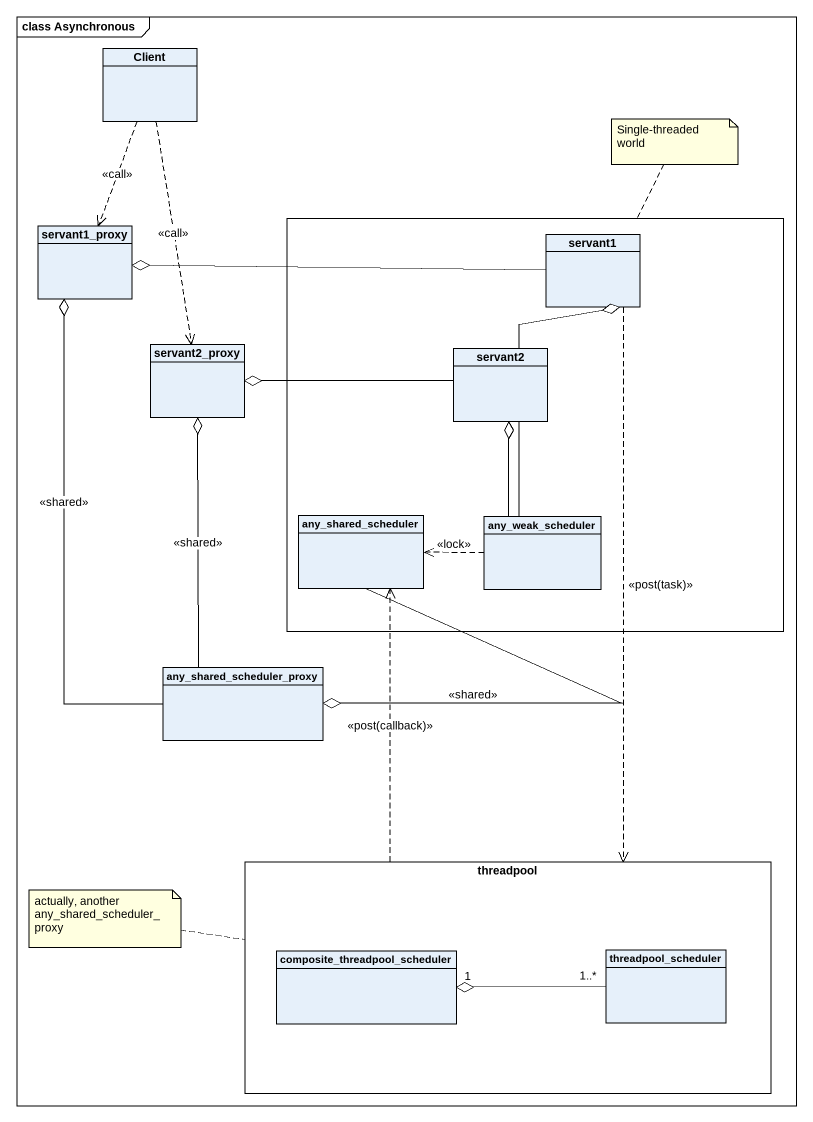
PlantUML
@startuml
mainframe class Asynchronous
hide circle
hide empty members
class Client
class servant1_proxy
rectangle " " as rectangle1 {
  class servant1
  class servant2
  class any_shared_scheduler
  class any_weak_scheduler
}
class servant2_proxy
class any_shared_scheduler_proxy
rectangle threadpool {
  class "composite_threadpool_scheduler" as composite_threadpool
  class threadpool_scheduler
}
Client ..> servant1_proxy : <<call>>
Client ..> servant2_proxy : <<call>>
servant1 -left-o servant1_proxy
servant1 ..> threadpool : <<post(task)>>
servant2 -left-o servant2_proxy
any_shared_scheduler --o any_shared_scheduler_proxy : <<shared>>
any_weak_scheduler -up-o servant1
any_weak_scheduler -up-o servant2
any_weak_scheduler .left.> any_shared_scheduler : <<lock>>
any_shared_scheduler_proxy -up-o servant1_proxy : <<shared>>
any_shared_scheduler_proxy -up-o servant2_proxy : <<shared>>
threadpool .up.> any_shared_scheduler : <<post(callback)>>
threadpool_scheduler "1..*" -left-o "1" composite_threadpool
note top of rectangle1 : Single-threaded world
note left of threadpool : actually, another any_shared_scheduler_proxy
@enduml
